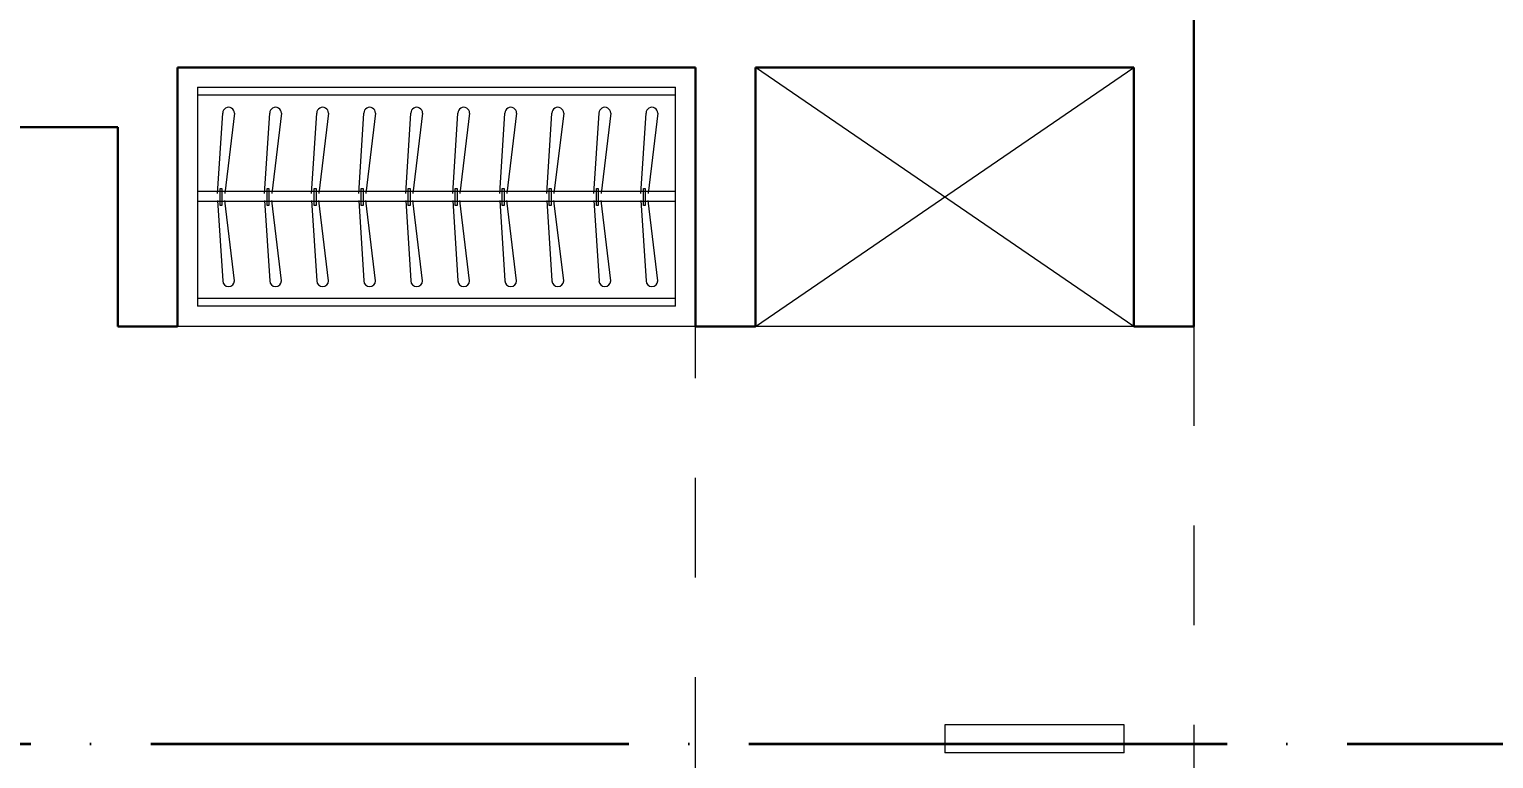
# Model space of a CAD drawing. Header units: centimetres. Extents: x -26724 to 60145, y -23645 to 6771.
# Drawn here: x -11012.9 to -10645.5, y 2105.4 to 2288.5 of the extents above; entities that cross this region are included whole.
import ezdxf

# ---------------------------------------------------------------- set-up
doc = ezdxf.new("R2010")
doc.units = ezdxf.units.CM
doc.linetypes.add('ACAD_ISO04W100', pattern=[30, 24, -3, 0, -3])
doc.linetypes.add('DALEKOVOD_VN', pattern=[5, 2.5, -2.5])
doc.layers.add('3.IZGLED 2', color=7, linetype='Continuous', lineweight=9, true_color=0x4a4a4a)
doc.layers.add('IZGLED 2', color=253, linetype='Continuous', lineweight=9, true_color=0x828282)
doc.layers.add('4.KOTE', color=88, linetype='Continuous', lineweight=15)
doc.styles.get("Standard").update_dxf_attribs({"font": 'calibri.ttf'})
doc.dimstyles.new('ja 1 50', dxfattribs={"dimtxt": 10, "dimasz": 5, "dimexe": 5, "dimexo": 5, "dimgap": 1, "dimtad": 1, "dimdec": 0, "dimtxsty": 'Standard', "dimblk": 'ARCHTICK', "dimcen": 2.5, "dimclrd": 256, "dimclrt": 7, "dimadec": 0, "dimazin": 0, "dimtfac": 1, "dimtdec": 0, "dimtix": 1, "dimtmove": 1, "dimatfit": 3, "dimldrblk": 'ARCHTICK', "dimfxl": 10, "dimfxlon": 1, "dimlwd": 0, "dimlwe": 9, "dimarcsym": 0})

# ---------------------------------------------------------------- blocks, each defined once
blk = doc.blocks.new('_ArchTick')
at = {"color": 0, "linetype": 'ByBlock', "const_width": 0.15}
blk.add_lwpolyline([(-0.5, -0.5), (0.5, 0.5)], dxfattribs=at)
blk = doc.blocks.new('*D1843')
at = {"layer": '4.KOTE', "color": 0, "lineweight": 9, "transparency": 16777216}
for p, q in [((-10926.13, 2333.96), (-10926.13, 2348.96)), ((-10816.13, 2334.48), (-10816.13, 2348.96))]:
    blk.add_line(p, q, dxfattribs=at)
at = {"layer": '4.KOTE', "lineweight": 0, "transparency": 16777216}
blk.add_line((-10926.13, 2343.96), (-10816.13, 2343.96), dxfattribs=at)
at = {"layer": 'Defpoints', "color": 0, "transparency": 16777216}
for p in [(-10816.13, 2343.96), (-10816.13, 2298.94, 13.5), (-10926.13, 0, 13.5)]:
    blk.add_point(p, dxfattribs=at)
at = {"layer": '4.KOTE', "lineweight": 0, "transparency": 16777216, "xscale": 5, "yscale": 5, "zscale": 5, "rotation": 180}
blk.add_blockref('_ArchTick', (-10926.13, 2343.96), dxfattribs=at)
at = {"layer": '4.KOTE', "lineweight": 0, "transparency": 16777216, "xscale": 5, "yscale": 5, "zscale": 5}
blk.add_blockref('_ArchTick', (-10816.13, 2343.96), dxfattribs=at)
at = {"layer": '4.KOTE', "color": 7, "transparency": 16777216, "insert": (-10871.13, 2350.09), "char_height": 10, "attachment_point": 5}
blk.add_mtext('110', dxfattribs=at)

msp = doc.modelspace()

# ---------------------------------------------------------------- linework, layer by layer
at = {"layer": '3.IZGLED 2', "lineweight": 30}
for p, q in [((-10720.73, 2213.89, 13.5), (-10720.73, 2298.89, 13.5)), ((-10975.73, 2213.89, 13.5), (-10975.73, 2278.89, 13.5)), ((-10975.73, 2278.89, 13.5), (-10845.73, 2278.89, 13.5)), ((-10845.73, 2278.89, 13.5), (-10845.73, 2213.89, 13.5)), ((-10830.73, 2213.89, 13.5), (-10830.73, 2278.89, 13.5)), ((-10830.73, 2278.89, 13.5), (-10735.73, 2278.89, 13.5)), ((-10735.73, 2278.89, 13.5), (-10735.73, 2213.89, 13.5)), ((-11015.73, 2263.89, 13.5), (-10990.73, 2263.89, 13.5)), ((-10990.73, 2263.89, 13.5), (-10990.73, 2213.89, 13.5)), ((-10990.73, 2213.89, 13.5), (-10975.73, 2213.89, 13.5)), ((-10845.73, 2213.89, 13.5), (-10830.73, 2213.89, 13.5)), ((-10735.73, 2213.89, 13.5), (-10720.73, 2213.89, 13.5))]:
    msp.add_line(p, q, dxfattribs=at)
at = {"layer": '3.IZGLED 2'}
for p, q in [((-10830.73, 2213.89, 13.5), (-10735.73, 2278.89, 13.5)), ((-10735.73, 2213.89, 13.5), (-10830.73, 2278.89, 13.5)), ((-10845.73, 2213.89, 13.5), (-10975.73, 2213.89, 13.5)), ((-10735.73, 2213.89, 13.5), (-10830.73, 2213.89, 13.5))]:
    msp.add_line(p, q, dxfattribs=at)
at = {"layer": '3.IZGLED 2', "transparency": 33554687}
for p, q in [((-10970.73, 2273.89, 13.5), (-10970.73, 2218.99, 13.5)), ((-10970.73, 2273.89, 13.5), (-10850.73, 2273.89, 13.5)), ((-10850.73, 2271.89, 13.5), (-10970.73, 2271.89, 13.5)), ((-10850.73, 2218.99, 13.5), (-10850.73, 2273.89, 13.5)), ((-10965.68, 2247.26, 13.5), (-10964.39, 2267.4, 13.5)), ((-10961.45, 2267.4, 13.5), (-10963.89, 2247.26, 13.5)), ((-10953.88, 2247.26, 13.5), (-10952.58, 2267.4, 13.5)), ((-10949.65, 2267.4, 13.5), (-10952.08, 2247.26, 13.5)), ((-10942.08, 2247.26, 13.5), (-10940.78, 2267.4, 13.5)), ((-10937.85, 2267.4, 13.5), (-10940.28, 2247.26, 13.5)), ((-10930.27, 2247.26, 13.5), (-10928.98, 2267.4, 13.5)), ((-10926.04, 2267.4, 13.5), (-10928.48, 2247.26, 13.5)), ((-10918.47, 2247.26, 13.5), (-10917.17, 2267.4, 13.5)), ((-10914.24, 2267.4, 13.5), (-10916.68, 2247.26, 13.5)), ((-10906.67, 2247.26, 13.5), (-10905.37, 2267.4, 13.5)), ((-10902.44, 2267.4, 13.5), (-10904.87, 2247.26, 13.5)), ((-10894.86, 2247.26, 13.5), (-10893.57, 2267.4, 13.5)), ((-10890.64, 2267.4, 13.5), (-10893.07, 2247.26, 13.5)), ((-10883.06, 2247.26, 13.5), (-10881.76, 2267.4, 13.5)), ((-10878.83, 2267.4, 13.5), (-10881.27, 2247.26, 13.5)), ((-10871.26, 2247.26, 13.5), (-10869.96, 2267.4, 13.5)), ((-10867.03, 2267.4, 13.5), (-10869.46, 2247.26, 13.5)), ((-10859.45, 2247.26, 13.5), (-10858.16, 2267.4, 13.5)), ((-10855.23, 2267.4, 13.5), (-10857.66, 2247.26, 13.5)), ((-10970.73, 2247.84, 13.5), (-10850.73, 2247.84, 13.5)), ((-10970.73, 2245.34, 13.5), (-10850.73, 2245.34, 13.5)), ((-10965.68, 2245.47, 13.5), (-10964.39, 2225.33, 13.5)), ((-10965.06, 2244.24, 13.5), (-10965.06, 2248.53, 13.5)), ((-10965.06, 2248.53, 13.5), (-10964.58, 2248.53, 13.5)), ((-10964.58, 2248.53, 13.5), (-10964.58, 2244.24, 13.5)), ((-10961.45, 2225.33, 13.5), (-10963.89, 2245.47, 13.5)), ((-10953.88, 2245.47, 13.5), (-10952.58, 2225.33, 13.5)), ((-10953.25, 2244.24, 13.5), (-10953.25, 2248.53, 13.5)), ((-10953.25, 2248.53, 13.5), (-10952.78, 2248.53, 13.5)), ((-10952.78, 2248.53, 13.5), (-10952.78, 2244.24, 13.5)), ((-10949.65, 2225.33, 13.5), (-10952.08, 2245.47, 13.5)), ((-10942.08, 2245.47, 13.5), (-10940.78, 2225.33, 13.5)), ((-10941.45, 2244.24, 13.5), (-10941.45, 2248.53, 13.5)), ((-10941.45, 2248.53, 13.5), (-10940.97, 2248.53, 13.5)), ((-10940.97, 2248.53, 13.5), (-10940.97, 2244.24, 13.5)), ((-10937.85, 2225.33, 13.5), (-10940.28, 2245.47, 13.5)), ((-10930.27, 2245.47, 13.5), (-10928.98, 2225.33, 13.5)), ((-10929.65, 2244.24, 13.5), (-10929.65, 2248.53, 13.5)), ((-10929.65, 2248.53, 13.5), (-10929.17, 2248.53, 13.5)), ((-10929.17, 2248.53, 13.5), (-10929.17, 2244.24, 13.5)), ((-10926.04, 2225.33, 13.5), (-10928.48, 2245.47, 13.5)), ((-10918.47, 2245.47, 13.5), (-10917.17, 2225.33, 13.5)), ((-10917.84, 2244.24, 13.5), (-10917.84, 2248.53, 13.5)), ((-10917.84, 2248.53, 13.5), (-10917.37, 2248.53, 13.5)), ((-10917.37, 2248.53, 13.5), (-10917.37, 2244.24, 13.5)), ((-10914.24, 2225.33, 13.5), (-10916.68, 2245.47, 13.5)), ((-10906.67, 2245.47, 13.5), (-10905.37, 2225.33, 13.5)), ((-10906.04, 2244.24, 13.5), (-10906.04, 2248.53, 13.5)), ((-10906.04, 2248.53, 13.5), (-10905.56, 2248.53, 13.5)), ((-10905.56, 2248.53, 13.5), (-10905.56, 2244.24, 13.5)), ((-10902.44, 2225.33, 13.5), (-10904.87, 2245.47, 13.5)), ((-10894.86, 2245.47, 13.5), (-10893.57, 2225.33, 13.5)), ((-10894.24, 2244.24, 13.5), (-10894.24, 2248.53, 13.5)), ((-10894.24, 2248.53, 13.5), (-10893.76, 2248.53, 13.5)), ((-10893.76, 2248.53, 13.5), (-10893.76, 2244.24, 13.5)), ((-10890.64, 2225.33, 13.5), (-10893.07, 2245.47, 13.5)), ((-10883.06, 2245.47, 13.5), (-10881.76, 2225.33, 13.5)), ((-10882.43, 2244.24, 13.5), (-10882.43, 2248.53, 13.5)), ((-10882.43, 2248.53, 13.5), (-10881.96, 2248.53, 13.5)), ((-10881.96, 2248.53, 13.5), (-10881.96, 2244.24, 13.5)), ((-10878.83, 2225.33, 13.5), (-10881.27, 2245.47, 13.5)), ((-10871.26, 2245.47, 13.5), (-10869.96, 2225.33, 13.5)), ((-10870.63, 2244.24, 13.5), (-10870.63, 2248.53, 13.5)), ((-10870.63, 2248.53, 13.5), (-10870.15, 2248.53, 13.5)), ((-10870.15, 2248.53, 13.5), (-10870.15, 2244.24, 13.5)), ((-10867.03, 2225.33, 13.5), (-10869.46, 2245.47, 13.5)), ((-10859.45, 2245.47, 13.5), (-10858.16, 2225.33, 13.5)), ((-10858.83, 2244.24, 13.5), (-10858.83, 2248.53, 13.5)), ((-10858.83, 2248.53, 13.5), (-10858.35, 2248.53, 13.5)), ((-10858.35, 2248.53, 13.5), (-10858.35, 2244.24, 13.5)), ((-10855.23, 2225.33, 13.5), (-10857.66, 2245.47, 13.5)), ((-10964.58, 2244.24, 13.5), (-10965.06, 2244.24, 13.5)), ((-10952.78, 2244.24, 13.5), (-10953.25, 2244.24, 13.5)), ((-10940.97, 2244.24, 13.5), (-10941.45, 2244.24, 13.5)), ((-10929.17, 2244.24, 13.5), (-10929.65, 2244.24, 13.5)), ((-10917.37, 2244.24, 13.5), (-10917.84, 2244.24, 13.5)), ((-10905.56, 2244.24, 13.5), (-10906.04, 2244.24, 13.5)), ((-10893.76, 2244.24, 13.5), (-10894.24, 2244.24, 13.5)), ((-10881.96, 2244.24, 13.5), (-10882.43, 2244.24, 13.5)), ((-10870.15, 2244.24, 13.5), (-10870.63, 2244.24, 13.5)), ((-10858.35, 2244.24, 13.5), (-10858.83, 2244.24, 13.5)), ((-10970.73, 2220.99, 13.5), (-10850.73, 2220.99, 13.5)), ((-10850.73, 2218.99, 13.5), (-10970.73, 2218.99, 13.5)), ((-10783.22, 2113.89, 13.5), (-10783.22, 2106.89, 13.5)), ((-10738.22, 2113.89, 13.5), (-10783.22, 2113.89, 13.5)), ((-10738.22, 2106.89, 13.5), (-10738.22, 2113.89, 13.5)), ((-10738.22, 2106.89, 13.5), (-10783.22, 2106.89, 13.5))]:
    msp.add_line(p, q, dxfattribs=at)
at = {"layer": '3.IZGLED 2', "color": 4, "linetype": 'DALEKOVOD_VN', "ltscale": 10}
for p, q in [((-10845.73, 1000.89, 13.5), (-10845.73, 2213.89, 13.5)), ((-10720.73, 2213.89, 13.5), (-10720.73, 1643.89, 13.5))]:
    msp.add_line(p, q, dxfattribs=at)
at = {"layer": '3.IZGLED 2', "transparency": 33554687}
for centre, start, end in [((-10962.92, 2267.4, 13.5), 0.0001, 180.0001), ((-10951.12, 2267.4, 13.5), 0.0001, 180.0001), ((-10939.31, 2267.4, 13.5), 0.0001, 180.0001), ((-10927.51, 2267.4, 13.5), 0.0001, 180.0001), ((-10915.71, 2267.4, 13.5), 0.0001, 180.0001), ((-10903.9, 2267.4, 13.5), 0.0001, 180.0001), ((-10892.1, 2267.4, 13.5), 0.0001, 180.0001), ((-10880.3, 2267.4, 13.5), 0.0001, 180.0001), ((-10868.5, 2267.4, 13.5), 0.0001, 180.0001), ((-10856.69, 2267.4, 13.5), 0.0001, 180.0001), ((-10962.92, 2225.33, 13.5), 180.0001, 0.0001), ((-10951.12, 2225.33, 13.5), 180.0001, 0.0001), ((-10939.31, 2225.33, 13.5), 180.0001, 0.0001), ((-10927.51, 2225.33, 13.5), 180.0001, 0.0001), ((-10915.71, 2225.33, 13.5), 180.0001, 0.0001), ((-10903.9, 2225.33, 13.5), 180.0001, 0.0001), ((-10892.1, 2225.33, 13.5), 180.0001, 0.0001), ((-10880.3, 2225.33, 13.5), 180.0001, 0.0001), ((-10868.5, 2225.33, 13.5), 180.0001, 0.0001), ((-10856.69, 2225.33, 13.5), 180.0001, 0.0001)]:
    msp.add_arc(centre, 1.47, start, end, dxfattribs=at)
at = {"layer": 'IZGLED 2', "color": 32, "linetype": 'ACAD_ISO04W100', "lineweight": 35, "ltscale": 5}
msp.add_line((-11732.95, 2109.12), (-9349.33, 2109.12), dxfattribs=at)

# ---------------------------------------------------------------- dimensions: what is measured, and where the dimension line sits
at = {"layer": '4.KOTE'}
dim = msp.add_linear_dim(base=(-10816.13, 2343.96), p1=(-10926.13, 0, 13.5), p2=(-10816.13, 2298.94, 13.5), dimstyle='ja 1 50', dxfattribs=at)
dim.commit()
dim.dimension.update_dxf_attribs({"geometry": '*D1843', "text_midpoint": (-10871.13, 2350.09)})

doc.saveas('drawing.dxf')
